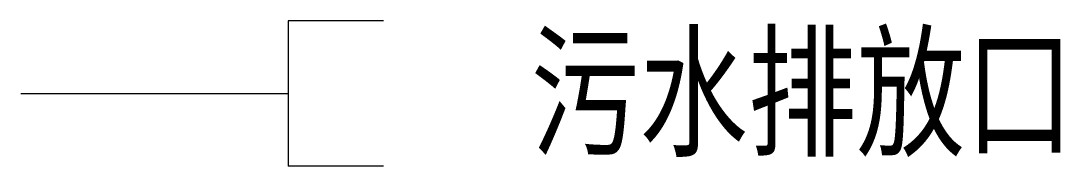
# Model space of a CAD drawing. Header units: millimetres. Extents: x -8.8 to 25.4, y -2.4 to 2.4.
import ezdxf

# ---------------------------------------------------------------- set-up
doc = ezdxf.new("R2010")
doc.units = ezdxf.units.MM
doc.layers.add('设施图块', color=7, linetype='Continuous')
doc.styles.add('设施块标注', font='SIMFANG.TTF', dxfattribs={"width": 0.75})

msp = doc.modelspace()

# ---------------------------------------------------------------- linework, layer by layer
for p, q in [((3.123, 2.403), (-0.013, 2.403)), ((-0.013, 2.403), (-0.013, -2.403)), ((3.123, -2.403), (-0.013, -2.403))]:
    msp.add_line(p, q)
at = {"layer": '设施图块'}
msp.add_lwpolyline([(-8.831, 0), (0, 0)], dxfattribs=at)

# ---------------------------------------------------------------- texts
at = {"layer": '设施图块', "style": '设施块标注', "width": 0.75}
msp.add_attdef('污水排放口', (7.976, -1.708), '污水排放口', height=3.5, dxfattribs=at)

doc.saveas('drawing.dxf')
